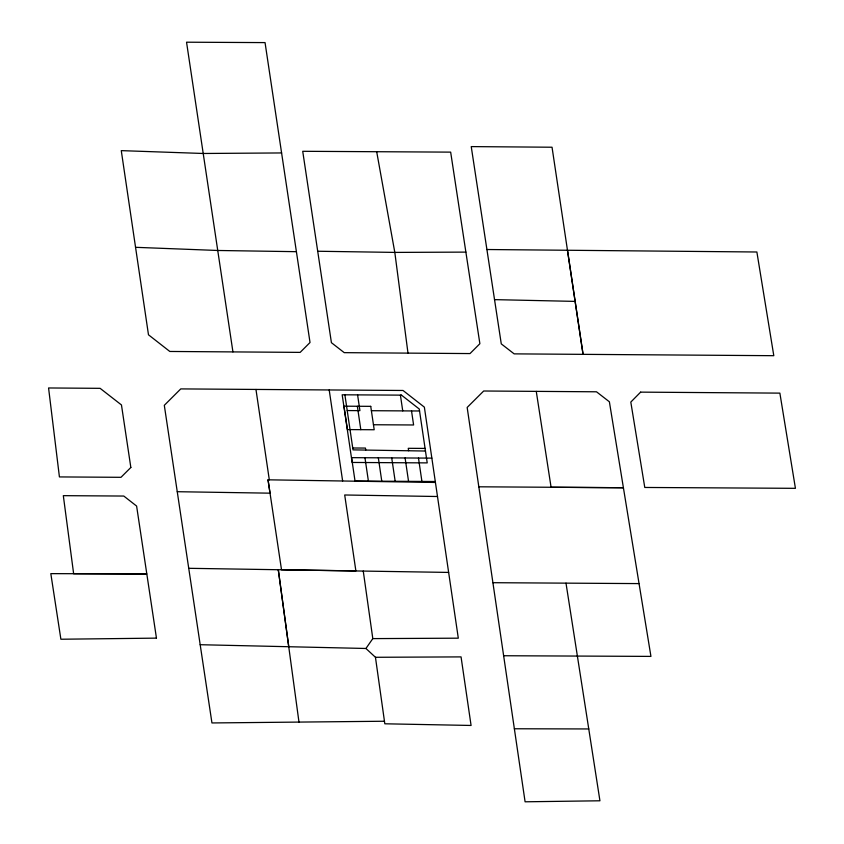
<?xml version="1.0" encoding="UTF-8"?>
<svg xmlns="http://www.w3.org/2000/svg" width="844" height="844" viewBox="0 0 844 844"><rect width="100%" height="100%" fill="white"/><g stroke="black" fill="none" stroke-linecap="round" stroke-linejoin="round"><path stroke-width="1.27" d="M372.805 638.613L458.303 638.18L424.363 407.146L403.031 390.477L180.764 388.905L164.306 405.32L200.186 644.711L365.937 648.477L372.805 638.613L363.258 571.071M384.463 721.24L211.95 722.949L200.186 644.711M281.611 152.943L203.214 153.481L121.272 150.633L148.481 334.794L169.813 351.463L300.158 352.381L310.022 342.506L265.048 42.601L186.545 42.2L232.933 351.906M375.453 657.286L461.056 656.896L471.079 725.46L384.822 723.793L375.453 657.286L365.937 648.477M465.877 252.113L450.664 152.131L302.722 151.298L331.418 342.685L344.246 352.655L470.013 353.573L479.877 343.698L465.877 252.113L394.813 252.409L317.724 251.248M514.365 728.762L588.764 728.952L599.936 800.787L525.095 801.8L467.165 407.452L483.686 391.004L596.497 391.795L609.379 401.786L650.935 656.4L503.636 655.735M347.222 410.564L359.913 410.638L357.592 394.887M371.381 410.701L419.552 410.986M373.459 424.743L413.602 424.975L411.524 410.933M352.739 447.995L365.441 448.069L365.737 450.074M425.081 448.417L408.253 448.312L408.612 450.759M431.854 458.123L351.568 457.659L355.029 481.048L435.314 481.513M478.812 486.798L623.41 487.726L551.079 487.252L536.267 391.394M492.917 582.698L639.087 583.594M486.904 249.518L756.878 251.997L773.8 355.693L514.154 353.868L501.273 343.877L471.237 146.603L552.039 147.225L583.056 354.353L567.484 250.267M296.413 251.681L217.71 250.478L135.536 247.313M425.471 451.034L353.014 449.873L344.89 394.813M435.451 482.462L268.033 479.814L270.027 493.17L177.261 491.704M437.508 496.515L344.7 494.985L355.883 570.913L281.516 569.784L268.033 479.814L269.31 479.825L255.964 389.464M188.75 568.307L448.639 572.422M494.5 299.631L575.102 301.392M376.688 151.709L394.813 252.409L407.99 353.13M588.764 728.952L565.997 583.151M418.476 458.049L421.926 481.439M400.415 395.129L402.736 410.891M405.099 457.965L408.549 481.354M391.711 457.891L395.171 481.28M378.334 457.807L381.783 481.207M357.36 406.27L360.81 429.659M364.956 457.733L368.406 481.122M329.202 389.96L342.632 480.974M288.764 646.747L278.288 569.721L298.976 722.095M640.628 392.133L630.806 402.071L644.774 487.463L795.428 488.328L779.877 393.125L640.628 392.133M130.841 467.481L120.987 477.314L59.418 476.923L48.572 387.966L100.12 388.335L121.462 404.951L130.841 467.481M156.457 638.127L60.884 639.235L50.819 573.635L146.803 573.92L73.639 573.73L63.321 495.66L123.794 496.05L136.612 506.062L156.457 638.127M401.491 395.14L342.179 394.792L352.159 462.449L427.212 462.892L419.268 409.023L401.491 395.14M370.738 406.344L343.983 406.186L347.433 429.585L374.198 429.744L370.738 406.344"/></g></svg>
